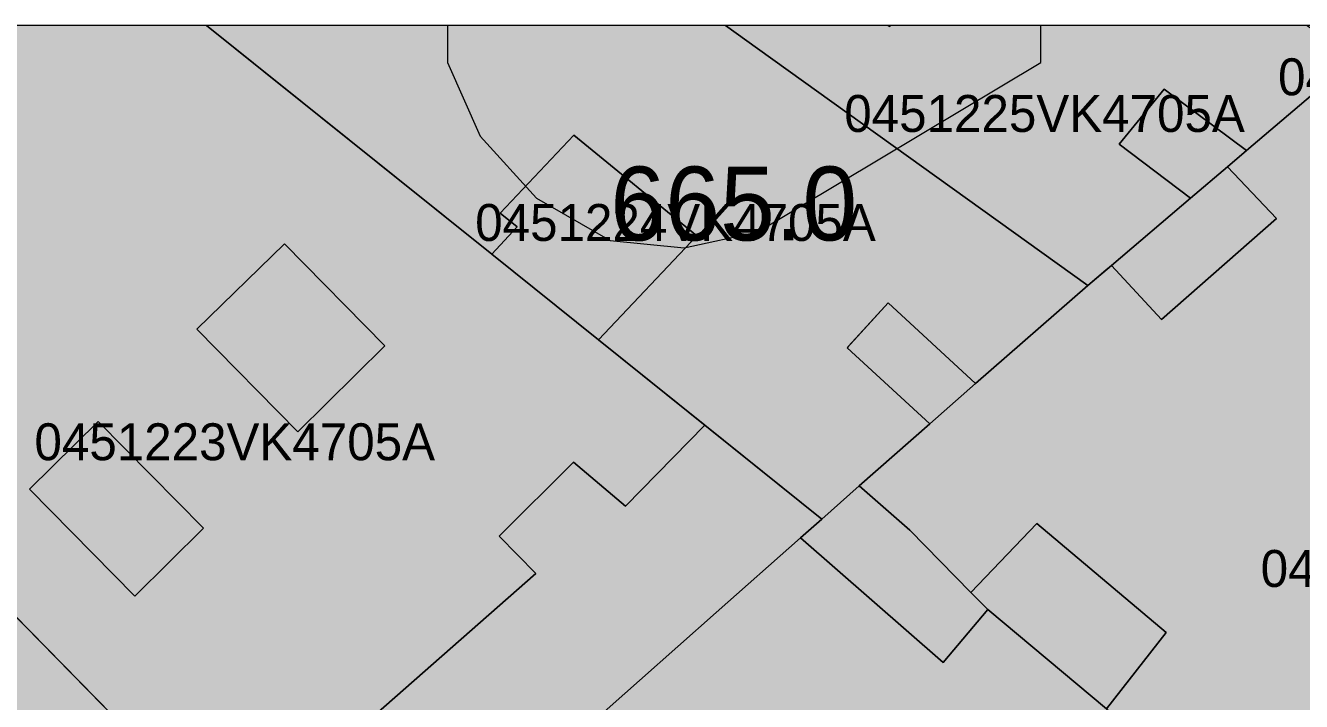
# Model space of a CAD drawing. Header units: metres. Extents: x -6 to 1255, y -2 to 532.
# Drawn here: x 656.55 to 691.13, y 511.34 to 529.64 of the extents above; entities that cross this region are included whole.
import ezdxf

# ---------------------------------------------------------------- set-up
doc = ezdxf.new("R2010")
doc.units = ezdxf.units.M
doc.header["$MEASUREMENT"] = 0
for name, color, linetype, lineweight, true_color in [('TPX_BUILDINGS', 7, 'CONTINUOUS', 0, 0x000000), ('TPX_BUILDINGS_HATCH', 7, 'CONTINUOUS', 0, 0xf0f0f0), ('TPX_BUILDINGS_SHADOWS_HATCH', 7, 'CONTINUOUS', 0, 0x000000), ('TPX_BUILDINGS_SHADOWS_OUTLINES', 7, 'CONTINUOUS', 0, 0x000000), ('TPX_CADASTRES', 7, 'CONTINUOUS', 0, 0x646464), ('TPX_CADASTRES_TEXT', 7, 'CONTINUOUS', 0, 0x000000), ('TPX_FRAME_PROJECT', 7, 'CONTINUOUS', 0, 0x000000), ('TPX_RELIEF_CONTOUR_LINES', 7, 'CONTINUOUS', 0, 0x969696), ('TPX_RELIEF_CONTOUR_LINES_TEXT', 7, 'CONTINUOUS', 0, 0x000000)]:
    doc.layers.add(name, color=color, linetype=linetype, lineweight=lineweight, true_color=true_color)

msp = doc.modelspace()

# ---------------------------------------------------------------- hatches: boundary and pattern name
at = {"layer": 'TPX_BUILDINGS_HATCH'}
h = msp.add_hatch(color=256, dxfattribs=at)
h.paths.add_polyline_path([(652.545, 526.657), (647.954, 522.129), (649.533, 520.518), (649.924, 520.119), (651.464, 518.549), (652.227, 517.772), (661.574, 508.249), (663.833, 510.399), (664.543, 509.669), (670.383, 514.809), (669.393, 515.819), (671.403, 517.819), (672.813, 516.629), (674.964, 518.82), (672.083, 521.129), (669.194, 523.449), (663.008, 528.404), (661.459, 529.644), (655.573, 529.644), (653.98, 528.073), (652.545, 526.657)])
h.paths.add_polyline_path([(656.664, 517.089), (658.524, 518.919), (661.373, 516.029), (659.513, 514.189), (656.664, 517.089)], flags=16)
h.paths.add_polyline_path([(661.194, 521.419), (663.574, 523.729), (666.294, 520.969), (663.933, 518.639), (661.194, 521.419)], flags=16)
for points in [[(675.52, 529.644), (661.459, 529.644), (663.008, 528.404), (669.194, 523.449), (669.874, 524.189), (669.414, 524.559), (671.414, 526.679), (674.743, 523.949), (672.083, 521.129), (674.964, 518.82), (678.133, 516.279), (679.143, 517.179), (681.063, 518.858), (678.823, 520.919), (679.933, 522.139), (682.303, 519.948), (685.343, 522.608), (676.394, 529.019), (675.52, 529.644)], [(679.929, 529.644), (675.52, 529.644), (676.394, 529.019), (685.343, 522.608), (685.836, 523.024), (685.983, 523.148), (688.123, 524.968), (686.193, 526.428), (687.413, 527.918), (689.643, 526.258), (691.563, 527.888), (692.463, 528.878), (691.267, 529.644), (679.99, 529.644), (679.974, 529.619), (679.929, 529.644)], [(673.193, 511.909), (671.923, 510.779), (676.303, 506.378), (675.053, 504.918), (678.423, 501.478), (681.143, 504.838), (682.633, 503.598), (679.703, 500.168), (682.383, 497.438), (685.433, 494.318), (688.623, 491.058), (689.613, 490.048), (691.003, 488.618), (694.033, 492.248), (696.943, 495.738), (699.953, 499.348), (697.993, 500.998), (697.883, 501.088), (697.493, 501.408), (694.523, 503.898), (694.414, 503.99), (693.804, 504.499), (690.033, 507.648), (689.904, 507.757), (689.353, 508.218), (687.703, 509.598), (685.023, 506.398), (683.563, 507.658), (686.223, 510.838), (685.853, 511.138), (683.385, 513.2), (682.633, 513.828), (681.423, 512.398), (677.553, 515.769), (675.273, 513.749), (673.193, 511.909)]]:
    msp.add_hatch(color=256, dxfattribs=at).paths.add_polyline_path(points)
h = msp.add_hatch(color=256, dxfattribs=at)
h.paths.add_polyline_path([(681.063, 518.858), (679.143, 517.179), (680.523, 515.978), (682.173, 514.288), (683.96, 516.163), (687.469, 513.212), (685.853, 511.138), (686.223, 510.838), (687.703, 509.598), (689.353, 508.218), (689.904, 507.757), (691.012, 509.235), (695.642, 505.518), (694.414, 503.99), (694.523, 503.898), (697.493, 501.408), (697.883, 501.088), (697.993, 500.998), (699.953, 499.348), (700.707, 500.406), (701.523, 499.828), (702.973, 501.868), (702.162, 502.449), (703.747, 504.675), (703.863, 504.838), (708.123, 510.818), (709.389, 512.591), (709.86, 513.251), (710.673, 512.668), (712.123, 514.698), (711.309, 515.281), (712.063, 516.338), (710.973, 517.038), (709.933, 517.698), (709.373, 518.058), (708.983, 518.308), (707.502, 519.256), (706.513, 519.888), (705.593, 520.478), (703.372, 521.906), (702.823, 522.258), (701.893, 522.848), (698.312, 525.136), (698.073, 525.288), (697.942, 525.374), (695.885, 522.532), (694.845, 522.499), (693.416, 523.539), (693.318, 525.164), (695.003, 527.258), (693.983, 527.908), (692.463, 528.878), (691.563, 527.888), (689.643, 526.258), (689.133, 525.818), (690.459, 524.416), (687.339, 521.687), (685.983, 523.148), (685.836, 523.024), (685.343, 522.608), (682.303, 519.948), (681.063, 518.858)])
h.paths.add_polyline_path([(695.957, 513.928), (697.541, 515.994), (701.004, 513.499), (699.36, 511.339), (695.957, 513.928)], flags=16)
h = msp.add_hatch(color=256, dxfattribs=at)
h.paths.add_polyline_path([(636.204, 510.529), (633.844, 508.189), (635.594, 506.699), (637.663, 504.949), (639.723, 503.209), (641.933, 501.349), (648.223, 496.029), (648.623, 495.689), (650.61, 497.555), (653.593, 494.669), (656.283, 497.139), (659.053, 499.439), (655.91, 502.565), (658.74, 505.135), (661.963, 501.889), (662.813, 502.649), (663.593, 503.349), (665.063, 504.679), (661.574, 508.249), (652.227, 517.772), (651.464, 518.549), (649.924, 520.119), (649.533, 520.518), (647.954, 522.129), (645.484, 519.689), (636.204, 510.529)])
h.paths.add_polyline_path([(645.71, 503.175), (650.04, 507.595), (651.6, 506.035), (647.17, 501.695), (645.71, 503.175)], flags=16)
h.paths.add_polyline_path([(651.04, 511.645), (652.57, 513.085), (653.54, 512.065), (655.36, 510.165), (653.68, 508.495), (652.07, 510.135), (652.34, 510.435), (651.04, 511.645)], flags=16)
at = {"layer": 'TPX_BUILDINGS_SHADOWS_HATCH'}
for points in [[(679.99, 529.644), (679.929, 529.644), (679.974, 529.619), (679.99, 529.644)], [(688.123, 524.968), (685.983, 523.148), (687.339, 521.687), (690.459, 524.416), (689.133, 525.818), (689.643, 526.258), (687.413, 527.918), (686.193, 526.428), (688.123, 524.968)], [(669.874, 524.189), (669.194, 523.449), (672.083, 521.129), (674.743, 523.949), (671.414, 526.679), (669.414, 524.559), (669.874, 524.189)], [(663.574, 523.729), (661.194, 521.419), (663.933, 518.639), (666.294, 520.969), (663.574, 523.729)], [(678.862, 520.961), (678.823, 520.919), (681.063, 518.858), (682.303, 519.948), (679.933, 522.139), (678.862, 520.961)], [(658.524, 518.919), (656.664, 517.089), (659.513, 514.189), (661.373, 516.029), (658.524, 518.919)], [(661.995, 508.65), (661.574, 508.249), (665.063, 504.679), (665.233, 504.829), (666.733, 506.179), (667.413, 506.789), (670.523, 509.539), (672.803, 507.229), (675.053, 504.918), (676.303, 506.378), (671.923, 510.779), (673.193, 511.909), (675.273, 513.749), (677.553, 515.769), (681.423, 512.398), (682.633, 513.828), (685.853, 511.138), (687.469, 513.212), (683.96, 516.163), (682.173, 514.288), (680.523, 515.978), (679.143, 517.179), (678.133, 516.279), (674.964, 518.82), (672.813, 516.629), (671.403, 517.819), (669.393, 515.819), (670.383, 514.809), (664.543, 509.669), (663.833, 510.399), (661.995, 508.65)]]:
    msp.add_hatch(color=256, dxfattribs=at).paths.add_polyline_path(points)

# ---------------------------------------------------------------- linework, layer by layer
at = {"layer": 'TPX_BUILDINGS', "elevation": 0.042}
for points in [[(652.545, 526.657), (647.954, 522.129), (649.533, 520.518), (649.924, 520.119), (651.464, 518.549), (652.227, 517.772), (661.574, 508.249), (663.833, 510.399), (664.543, 509.669), (670.383, 514.809), (669.393, 515.819), (671.403, 517.819), (672.813, 516.629), (674.964, 518.82), (672.083, 521.129), (669.194, 523.449), (663.008, 528.404), (661.459, 529.644), (655.573, 529.644), (653.98, 528.073)], [(675.52, 529.644), (661.459, 529.644), (663.008, 528.404), (669.194, 523.449), (669.874, 524.189), (669.414, 524.559), (671.414, 526.679), (674.743, 523.949), (672.083, 521.129), (674.964, 518.82), (678.133, 516.279), (679.143, 517.179), (681.063, 518.858), (678.823, 520.919), (679.933, 522.139), (682.303, 519.948), (685.343, 522.608), (676.394, 529.019)], [(679.929, 529.644), (675.52, 529.644), (676.394, 529.019), (685.343, 522.608), (685.836, 523.024), (685.983, 523.148), (688.123, 524.968), (686.193, 526.428), (687.413, 527.918), (689.643, 526.258), (691.563, 527.888), (692.463, 528.878), (691.267, 529.644), (679.99, 529.644), (679.974, 529.619)], [(661.194, 521.419), (663.574, 523.729), (666.294, 520.969), (663.933, 518.639)], [(656.664, 517.089), (658.524, 518.919), (661.373, 516.029), (659.513, 514.189)]]:
    msp.add_lwpolyline(points, close=True, dxfattribs=at)
for points in [[(691.563, 527.888), (689.643, 526.258), (689.133, 525.818), (690.459, 524.416), (687.339, 521.687), (685.983, 523.148), (685.836, 523.024), (685.343, 522.608), (682.303, 519.948), (681.063, 518.858), (679.143, 517.179), (680.523, 515.978), (682.173, 514.288), (683.96, 516.163), (687.469, 513.212), (685.853, 511.138), (686.223, 510.838), (687.703, 509.598), (689.353, 508.218), (689.904, 507.757), (691.012, 509.235), (695.642, 505.518)], [(656.283, 497.139), (659.053, 499.439), (655.91, 502.565), (658.74, 505.135), (661.963, 501.889), (662.813, 502.649), (663.593, 503.349), (665.063, 504.679), (661.574, 508.249), (652.227, 517.772)], [(685.853, 511.138), (683.385, 513.2), (682.633, 513.828), (681.423, 512.398), (677.553, 515.769), (675.273, 513.749), (673.193, 511.909), (671.923, 510.779)]]:
    msp.add_lwpolyline(points, dxfattribs=at)
at = {"layer": 'TPX_BUILDINGS_SHADOWS_OUTLINES', "elevation": 0.039}
for points in [[(679.99, 529.644), (679.929, 529.644), (679.974, 529.619)], [(688.123, 524.968), (685.983, 523.148), (687.339, 521.687), (690.459, 524.416), (689.133, 525.818), (689.643, 526.258), (687.413, 527.918), (686.193, 526.428)], [(669.874, 524.189), (669.194, 523.449), (672.083, 521.129), (674.743, 523.949), (671.414, 526.679), (669.414, 524.559)], [(663.574, 523.729), (661.194, 521.419), (663.933, 518.639), (666.294, 520.969)], [(678.862, 520.961), (678.823, 520.919), (681.063, 518.858), (682.303, 519.948), (679.933, 522.139)], [(658.524, 518.919), (656.664, 517.089), (659.513, 514.189), (661.373, 516.029)]]:
    msp.add_lwpolyline(points, close=True, dxfattribs=at)
msp.add_lwpolyline([(671.923, 510.779), (673.193, 511.909), (675.273, 513.749), (677.553, 515.769), (681.423, 512.398), (682.633, 513.828), (685.853, 511.138), (687.469, 513.212), (683.96, 516.163), (682.173, 514.288), (680.523, 515.978), (679.143, 517.179), (678.133, 516.279), (674.964, 518.82), (672.813, 516.629), (671.403, 517.819), (669.393, 515.819), (670.383, 514.809), (664.543, 509.669)], dxfattribs=at)
at = {"layer": 'TPX_CADASTRES', "elevation": 0.024}
for points in [[(655.573, 529.644), (647.954, 522.129), (649.924, 520.119), (651.464, 518.549), (661.603, 508.219), (665.063, 504.679), (665.233, 504.829), (666.733, 506.179), (667.413, 506.789), (670.523, 509.539), (671.923, 510.779), (673.193, 511.909), (675.273, 513.749), (677.553, 515.769), (678.133, 516.279), (672.083, 521.129), (669.194, 523.449), (661.459, 529.644)], [(675.52, 529.644), (661.459, 529.644), (669.194, 523.449), (672.083, 521.129), (678.133, 516.279), (679.143, 517.179), (681.063, 518.859), (682.303, 519.949), (685.343, 522.609), (676.394, 529.019)], [(691.267, 529.644), (675.52, 529.644), (676.394, 529.019), (685.343, 522.609), (685.983, 523.149), (688.123, 524.969), (689.133, 525.819), (689.643, 526.259), (691.563, 527.889), (692.463, 528.879)], [(636.204, 510.529), (633.844, 508.19), (635.594, 506.699), (637.663, 504.949), (639.723, 503.209), (641.933, 501.349), (648.223, 496.029), (648.623, 495.689), (651.793, 493.009), (653.343, 494.439), (653.593, 494.669), (656.283, 497.139), (659.053, 499.439), (661.493, 501.469), (661.963, 501.889), (662.813, 502.649), (663.593, 503.349), (665.063, 504.679), (661.603, 508.219), (651.464, 518.549), (649.924, 520.119), (647.954, 522.129), (645.484, 519.689)]]:
    msp.add_lwpolyline(points, close=True, dxfattribs=at)
for points in [[(691.563, 527.889), (689.643, 526.259), (689.133, 525.819), (688.123, 524.969), (685.983, 523.149), (685.343, 522.609), (682.303, 519.949), (681.063, 518.859), (679.143, 517.179), (680.523, 515.979), (682.173, 514.289), (682.633, 513.829), (685.853, 511.139), (686.223, 510.839), (687.703, 509.599), (690.033, 507.649), (694.523, 503.899)], [(685.853, 511.139), (682.633, 513.829), (682.173, 514.289), (680.523, 515.979), (679.143, 517.179), (678.133, 516.279), (677.553, 515.769), (675.273, 513.749), (673.193, 511.909), (671.923, 510.779)]]:
    msp.add_lwpolyline(points, dxfattribs=at)
at = {"layer": 'TPX_FRAME_PROJECT', "elevation": 0}
msp.add_lwpolyline([(0, 0), (1250.887, 0), (1250.887, 529.644), (0, 529.644)], close=True, dxfattribs=at)
at = {"layer": 'TPX_RELIEF_CONTOUR_LINES', "elevation": 0.045}
msp.add_lwpolyline([(667.994, 529.644), (667.994, 528.645), (668.876, 526.646), (670.404, 524.97), (672.402, 523.825), (674.4, 523.628), (676.398, 524.057), (684.067, 528.645), (684.067, 529.644)], dxfattribs=at)

# ---------------------------------------------------------------- texts
at = {"layer": 'TPX_CADASTRES_TEXT'}
for s, p in [('0451203VK4705A', (690.5, 527.756, 0.024)), ('0451225VK4705A', (678.743, 526.763, 0.024)), ('0451224VK4705A', (668.741, 523.811, 0.024)), ('0451223VK4705A', (656.795, 517.873, 0.024)), ('0451205VK4705A', (690.029, 514.442, 0.024))]:
    msp.add_text(s, height=1, dxfattribs=at).set_placement(p)
at = {"layer": 'TPX_RELIEF_CONTOUR_LINES_TEXT'}
msp.add_text('665.0', height=2, dxfattribs=at).set_placement((672.402, 523.825, 0.045))

doc.saveas('drawing.dxf')
